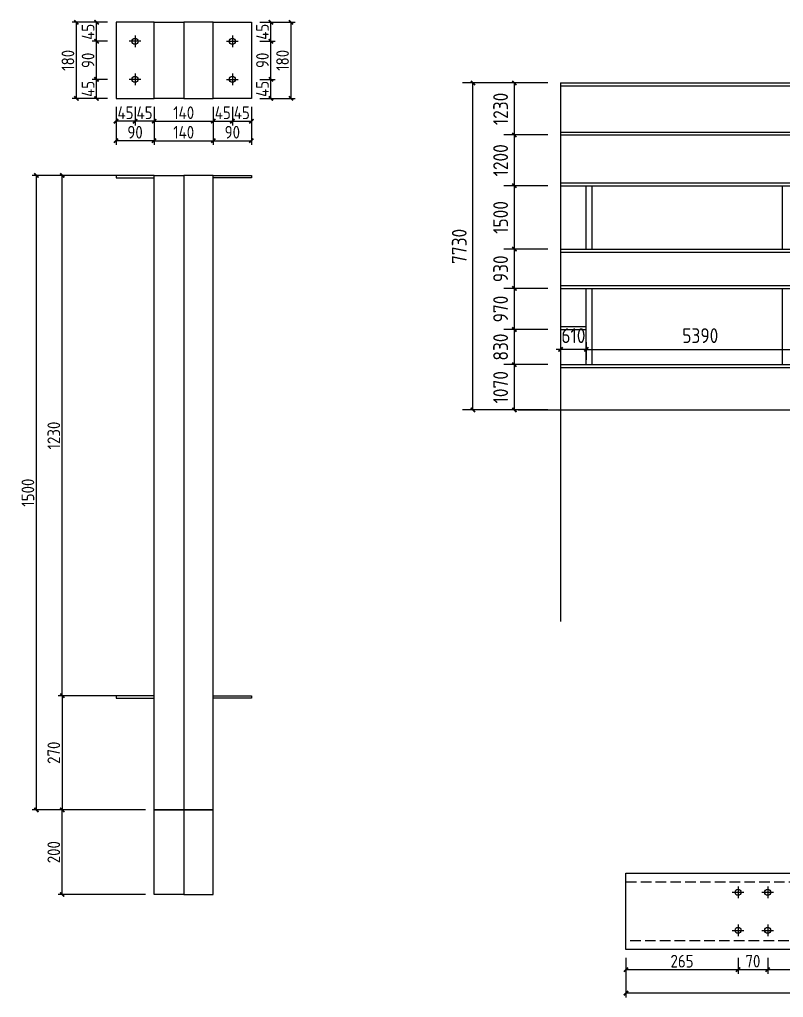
# Model space of a CAD drawing. Extents: x -196983 to 471790, y -783661 to 190401.
# Drawn here: x 199952 to 218010, y -66909 to -43790 of the extents above; entities that cross this region are included whole.
import ezdxf

# ---------------------------------------------------------------- set-up
doc = ezdxf.new("R2010")
doc.units = 0
doc.header["$LTSCALE"] = 1000
doc.header["$MEASUREMENT"] = 0
doc.linetypes.add('DASH', pattern=[0.35, 0.25, -0.1])
for name, color, linetype in [('_TCH_MASK', 7, 'Continuous'), ('AXIS', 3, 'Continuous'), ('DOTE', 1, 'Continuous')]:
    doc.layers.add(name, color=color, linetype=linetype)
doc.styles.get("Standard").update_dxf_attribs({"font": 'gbenor.shx', "bigfont": 'gbcbig.shx'})
doc.dimstyles.get("Standard").update_dxf_attribs({"dimscale": 100, "dimtxt": 3.5, "dimasz": 1, "dimexe": 2.5, "dimexo": 3, "dimgap": 1.5, "dimtad": 1, "dimdec": 0, "dimzin": 0, "dimdsep": 46, "dimtxsty": 'Standard', "dimblk": 'ARCHTICK', "dimcen": 0.09, "dimadec": 0, "dimazin": 0, "dimtfac": 1, "dimtdec": 0, "dimtix": 1, "dimtmove": 2, "dimatfit": 3, "dimfxl": 1, "dimtolj": 1, "dimtzin": 0, "dimarcsym": 0})

# ---------------------------------------------------------------- blocks, each defined once
blk = doc.blocks.new('_ArchTick')
at = {"color": 0, "linetype": 'ByBlock', "const_width": 0.4}
blk.add_lwpolyline([(-0.5, -0.5), (0.5, 0.5)], dxfattribs=at)
blk = doc.blocks.new('*D854')
at = {"layer": 'AXIS', "color": 0, "lineweight": -2}
for p, q in [((212440, -51948), (211399, -51948)), ((211649, -53018), (211649, -51948)), ((212440, -53018), (211399, -53018))]:
    blk.add_line(p, q, dxfattribs=at)
at = {"layer": 'Defpoints', "color": 0}
for p in [(211649, -51948), (212740, -51948), (212740, -53018)]:
    blk.add_point(p, dxfattribs=at)
at = {"layer": 'AXIS', "color": 0, "lineweight": -2, "xscale": 100, "yscale": 100, "zscale": 100}
for p, rotation in [((211649, -51948), 90), ((211649, -53018), 270)]:
    blk.add_blockref('_ArchTick', p, dxfattribs=dict(at, rotation=rotation))
at = {"layer": 'AXIS', "color": 0, "insert": (211324, -52483), "char_height": 350, "attachment_point": 5, "rotation": 90}
blk.add_mtext('\\A1;1070', dxfattribs=at)
blk = doc.blocks.new('*D855')
at = {"layer": 'AXIS', "color": 0, "lineweight": -2}
for p, q in [((212440, -51118), (211399, -51118)), ((211649, -51948), (211649, -51118)), ((212440, -51948), (211399, -51948))]:
    blk.add_line(p, q, dxfattribs=at)
at = {"layer": 'Defpoints', "color": 0}
for p in [(211649, -51118), (212740, -51118), (212740, -51948)]:
    blk.add_point(p, dxfattribs=at)
at = {"layer": 'AXIS', "color": 0, "lineweight": -2, "xscale": 100, "yscale": 100, "zscale": 100}
for p, rotation in [((211649, -51118), 90), ((211649, -51948), 270)]:
    blk.add_blockref('_ArchTick', p, dxfattribs=dict(at, rotation=rotation))
at = {"layer": 'AXIS', "color": 0, "insert": (211324, -51533), "char_height": 350, "attachment_point": 5, "rotation": 90}
blk.add_mtext('\\A1;830', dxfattribs=at)
blk = doc.blocks.new('*D856')
at = {"layer": 'AXIS', "color": 0, "lineweight": -2}
for p, q in [((212440, -50148), (211399, -50148)), ((211649, -51118), (211649, -50148)), ((212440, -51118), (211399, -51118))]:
    blk.add_line(p, q, dxfattribs=at)
at = {"layer": 'Defpoints', "color": 0}
for p in [(211649, -50148), (212740, -50148), (212740, -51118)]:
    blk.add_point(p, dxfattribs=at)
at = {"layer": 'AXIS', "color": 0, "lineweight": -2, "xscale": 100, "yscale": 100, "zscale": 100}
for p, rotation in [((211649, -50148), 90), ((211649, -51118), 270)]:
    blk.add_blockref('_ArchTick', p, dxfattribs=dict(at, rotation=rotation))
at = {"layer": 'AXIS', "color": 0, "insert": (211324, -50633), "char_height": 350, "attachment_point": 5, "rotation": 90}
blk.add_mtext('\\A1;970', dxfattribs=at)
blk = doc.blocks.new('*D857')
at = {"layer": 'AXIS', "color": 0, "lineweight": -2}
for p, q in [((212440, -49218), (211399, -49218)), ((211649, -50148), (211649, -49218)), ((212440, -50148), (211399, -50148))]:
    blk.add_line(p, q, dxfattribs=at)
at = {"layer": 'Defpoints', "color": 0}
for p in [(211649, -49218), (212740, -49218), (212740, -50148)]:
    blk.add_point(p, dxfattribs=at)
at = {"layer": 'AXIS', "color": 0, "lineweight": -2, "xscale": 100, "yscale": 100, "zscale": 100}
for p, rotation in [((211649, -49218), 90), ((211649, -50148), 270)]:
    blk.add_blockref('_ArchTick', p, dxfattribs=dict(at, rotation=rotation))
at = {"layer": 'AXIS', "color": 0, "insert": (211324, -49683), "char_height": 350, "attachment_point": 5, "rotation": 90}
blk.add_mtext('\\A1;930', dxfattribs=at)
blk = doc.blocks.new('*D858')
at = {"layer": 'AXIS', "color": 0, "lineweight": -2}
for p, q in [((212440, -47718), (211399, -47718)), ((211649, -49218), (211649, -47718)), ((212440, -49218), (211399, -49218))]:
    blk.add_line(p, q, dxfattribs=at)
at = {"layer": 'Defpoints', "color": 0}
for p in [(211649, -47718), (212740, -47718), (212740, -49218)]:
    blk.add_point(p, dxfattribs=at)
at = {"layer": 'AXIS', "color": 0, "lineweight": -2, "xscale": 100, "yscale": 100, "zscale": 100}
for p, rotation in [((211649, -47718), 90), ((211649, -49218), 270)]:
    blk.add_blockref('_ArchTick', p, dxfattribs=dict(at, rotation=rotation))
at = {"layer": 'AXIS', "color": 0, "insert": (211324, -48468), "char_height": 350, "attachment_point": 5, "rotation": 90}
blk.add_mtext('\\A1;1500', dxfattribs=at)
blk = doc.blocks.new('*D859')
at = {"layer": 'AXIS', "color": 0, "lineweight": -2}
for p, q in [((212440, -46518), (211399, -46518)), ((211649, -47718), (211649, -46518)), ((212440, -47718), (211399, -47718))]:
    blk.add_line(p, q, dxfattribs=at)
at = {"layer": 'Defpoints', "color": 0}
for p in [(211649, -46518), (212740, -46518), (212740, -47718)]:
    blk.add_point(p, dxfattribs=at)
at = {"layer": 'AXIS', "color": 0, "lineweight": -2, "xscale": 100, "yscale": 100, "zscale": 100}
for p, rotation in [((211649, -46518), 90), ((211649, -47718), 270)]:
    blk.add_blockref('_ArchTick', p, dxfattribs=dict(at, rotation=rotation))
at = {"layer": 'AXIS', "color": 0, "insert": (211324, -47118), "char_height": 350, "attachment_point": 5, "rotation": 90}
blk.add_mtext('\\A1;1200', dxfattribs=at)
blk = doc.blocks.new('*D860')
at = {"layer": 'AXIS', "color": 0, "lineweight": -2}
for p, q in [((212440, -45288), (211399, -45288)), ((211649, -46518), (211649, -45288)), ((212440, -46518), (211399, -46518))]:
    blk.add_line(p, q, dxfattribs=at)
at = {"layer": 'Defpoints', "color": 0}
for p in [(211649, -45288), (212740, -45288), (212740, -46518)]:
    blk.add_point(p, dxfattribs=at)
at = {"layer": 'AXIS', "color": 0, "lineweight": -2, "xscale": 100, "yscale": 100, "zscale": 100}
for p, rotation in [((211649, -45288), 90), ((211649, -46518), 270)]:
    blk.add_blockref('_ArchTick', p, dxfattribs=dict(at, rotation=rotation))
at = {"layer": 'AXIS', "color": 0, "insert": (211324, -45903), "char_height": 350, "attachment_point": 5, "rotation": 90}
blk.add_mtext('\\A1;1230', dxfattribs=at)
blk = doc.blocks.new('*D861')
at = {"layer": 'AXIS', "color": 0, "lineweight": -2}
for p, q in [((212440, -45288), (210421, -45288)), ((210671, -53018), (210671, -45288)), ((212440, -53018), (210421, -53018))]:
    blk.add_line(p, q, dxfattribs=at)
at = {"layer": 'Defpoints', "color": 0}
for p in [(210671, -45288), (212740, -45288), (212740, -53018)]:
    blk.add_point(p, dxfattribs=at)
at = {"layer": 'AXIS', "color": 0, "lineweight": -2, "xscale": 100, "yscale": 100, "zscale": 100}
for p, rotation in [((210671, -45288), 90), ((210671, -53018), 270)]:
    blk.add_blockref('_ArchTick', p, dxfattribs=dict(at, rotation=rotation))
at = {"layer": 'AXIS', "color": 0, "insert": (210346, -49153), "char_height": 350, "attachment_point": 5, "rotation": 90}
blk.add_mtext('\\A1;7730', dxfattribs=at)
blk = doc.blocks.new('*D906')
at = {"layer": '_TCH_MASK', "color": 0, "lineweight": -2}
for p, q in [((203132, -45854), (203132, -46292)), ((204532, -45854), (204532, -46292)), ((203132, -46192), (204532, -46192))]:
    blk.add_line(p, q, dxfattribs=at)
at = {"layer": 'Defpoints', "color": 0}
for p in [(203132, -45654), (204532, -45654), (204532, -46192)]:
    blk.add_point(p, dxfattribs=at)
at = {"layer": '_TCH_MASK', "color": 0, "lineweight": -2, "xscale": 100, "yscale": 100, "zscale": 100, "rotation": 180}
blk.add_blockref('_ArchTick', (203132, -46192), dxfattribs=at)
at = {"layer": '_TCH_MASK', "color": 0, "lineweight": -2, "xscale": 100, "yscale": 100, "zscale": 100}
blk.add_blockref('_ArchTick', (204532, -46192), dxfattribs=at)
at = {"layer": '_TCH_MASK', "color": 0, "lineweight": 15, "insert": (203832, -45992), "char_height": 300, "attachment_point": 5}
blk.add_mtext('\\A1;140', dxfattribs=at)
blk = doc.blocks.new('*D907')
at = {"layer": '_TCH_MASK', "color": 0, "lineweight": -2}
for p, q in [((204532, -45854), (204532, -46292)), ((204982, -45854), (204982, -46292)), ((204532, -46192), (204982, -46192))]:
    blk.add_line(p, q, dxfattribs=at)
at = {"layer": 'Defpoints', "color": 0}
for p in [(204532, -45654), (204982, -45654), (204982, -46192)]:
    blk.add_point(p, dxfattribs=at)
at = {"layer": '_TCH_MASK', "color": 0, "lineweight": -2, "xscale": 100, "yscale": 100, "zscale": 100, "rotation": 180}
blk.add_blockref('_ArchTick', (204532, -46192), dxfattribs=at)
at = {"layer": '_TCH_MASK', "color": 0, "lineweight": -2, "xscale": 100, "yscale": 100, "zscale": 100}
blk.add_blockref('_ArchTick', (204982, -46192), dxfattribs=at)
at = {"layer": '_TCH_MASK', "color": 0, "lineweight": 15, "insert": (204757, -45992), "char_height": 300, "attachment_point": 5}
blk.add_mtext('\\A1;45', dxfattribs=at)
blk = doc.blocks.new('*D908')
at = {"layer": '_TCH_MASK', "color": 0, "lineweight": -2}
for p, q in [((204982, -45854), (204982, -46292)), ((205432, -45854), (205432, -46292)), ((204982, -46192), (205432, -46192))]:
    blk.add_line(p, q, dxfattribs=at)
at = {"layer": 'Defpoints', "color": 0}
for p in [(204982, -45654), (205432, -45654), (205432, -46192)]:
    blk.add_point(p, dxfattribs=at)
at = {"layer": '_TCH_MASK', "color": 0, "lineweight": -2, "xscale": 100, "yscale": 100, "zscale": 100, "rotation": 180}
blk.add_blockref('_ArchTick', (204982, -46192), dxfattribs=at)
at = {"layer": '_TCH_MASK', "color": 0, "lineweight": -2, "xscale": 100, "yscale": 100, "zscale": 100}
blk.add_blockref('_ArchTick', (205432, -46192), dxfattribs=at)
at = {"layer": '_TCH_MASK', "color": 0, "lineweight": 15, "insert": (205207, -45992), "char_height": 300, "attachment_point": 5}
blk.add_mtext('\\A1;45', dxfattribs=at)
blk = doc.blocks.new('*D897')
at = {"layer": '_TCH_MASK', "color": 0, "lineweight": -2}
for p, q in [((203132, -45854), (203132, -46754)), ((204532, -45854), (204532, -46754)), ((203132, -46654), (204532, -46654))]:
    blk.add_line(p, q, dxfattribs=at)
at = {"layer": 'Defpoints', "color": 0}
for p in [(203132, -45654), (204532, -45654), (204532, -46654)]:
    blk.add_point(p, dxfattribs=at)
at = {"layer": '_TCH_MASK', "color": 0, "lineweight": -2, "xscale": 100, "yscale": 100, "zscale": 100, "rotation": 180}
blk.add_blockref('_ArchTick', (203132, -46654), dxfattribs=at)
at = {"layer": '_TCH_MASK', "color": 0, "lineweight": -2, "xscale": 100, "yscale": 100, "zscale": 100}
blk.add_blockref('_ArchTick', (204532, -46654), dxfattribs=at)
at = {"layer": '_TCH_MASK', "color": 0, "lineweight": 15, "insert": (203832, -46454), "char_height": 300, "attachment_point": 5}
blk.add_mtext('\\A1;140', dxfattribs=at)
blk = doc.blocks.new('*D898')
at = {"layer": '_TCH_MASK', "color": 0, "lineweight": -2}
for p, q in [((204532, -45854), (204532, -46754)), ((205432, -45854), (205432, -46754)), ((204532, -46654), (205432, -46654))]:
    blk.add_line(p, q, dxfattribs=at)
at = {"layer": 'Defpoints', "color": 0}
for p in [(204532, -45654), (205432, -45654), (205432, -46654)]:
    blk.add_point(p, dxfattribs=at)
at = {"layer": '_TCH_MASK', "color": 0, "lineweight": -2, "xscale": 100, "yscale": 100, "zscale": 100, "rotation": 180}
blk.add_blockref('_ArchTick', (204532, -46654), dxfattribs=at)
at = {"layer": '_TCH_MASK', "color": 0, "lineweight": -2, "xscale": 100, "yscale": 100, "zscale": 100}
blk.add_blockref('_ArchTick', (205432, -46654), dxfattribs=at)
at = {"layer": '_TCH_MASK', "color": 0, "lineweight": 15, "insert": (204982, -46454), "char_height": 300, "attachment_point": 5}
blk.add_mtext('\\A1;90', dxfattribs=at)
blk = doc.blocks.new('*D899')
at = {"layer": '_TCH_MASK', "color": 0, "lineweight": -2}
for p, q in [((205632, -45204), (205994, -45204)), ((205894, -45654), (205894, -45204)), ((205632, -45654), (205994, -45654))]:
    blk.add_line(p, q, dxfattribs=at)
at = {"layer": 'Defpoints', "color": 0}
for p in [(205432, -45204), (205894, -45204), (205432, -45654)]:
    blk.add_point(p, dxfattribs=at)
at = {"layer": '_TCH_MASK', "color": 0, "lineweight": -2, "xscale": 100, "yscale": 100, "zscale": 100}
for p, rotation in [((205894, -45204), 90), ((205894, -45654), 270)]:
    blk.add_blockref('_ArchTick', p, dxfattribs=dict(at, rotation=rotation))
at = {"layer": '_TCH_MASK', "color": 0, "lineweight": 15, "insert": (205694, -45429), "char_height": 300, "attachment_point": 5, "rotation": 90}
blk.add_mtext('\\A1;45', dxfattribs=at)
blk = doc.blocks.new('*D900')
at = {"layer": '_TCH_MASK', "color": 0, "lineweight": -2}
for p, q in [((205632, -44304), (205994, -44304)), ((205894, -45204), (205894, -44304)), ((205632, -45204), (205994, -45204))]:
    blk.add_line(p, q, dxfattribs=at)
at = {"layer": 'Defpoints', "color": 0}
for p in [(205432, -44304), (205894, -44304), (205432, -45204)]:
    blk.add_point(p, dxfattribs=at)
at = {"layer": '_TCH_MASK', "color": 0, "lineweight": -2, "xscale": 100, "yscale": 100, "zscale": 100}
for p, rotation in [((205894, -44304), 90), ((205894, -45204), 270)]:
    blk.add_blockref('_ArchTick', p, dxfattribs=dict(at, rotation=rotation))
at = {"layer": '_TCH_MASK', "color": 0, "lineweight": 15, "insert": (205694, -44754), "char_height": 300, "attachment_point": 5, "rotation": 90}
blk.add_mtext('\\A1;90', dxfattribs=at)
blk = doc.blocks.new('*D909')
at = {"layer": '_TCH_MASK', "color": 0, "lineweight": -2}
for p, q in [((205632, -43854), (205994, -43854)), ((205894, -44304), (205894, -43854)), ((205632, -44304), (205994, -44304))]:
    blk.add_line(p, q, dxfattribs=at)
at = {"layer": 'Defpoints', "color": 0}
for p in [(205432, -43854), (205894, -43854), (205432, -44304)]:
    blk.add_point(p, dxfattribs=at)
at = {"layer": '_TCH_MASK', "color": 0, "lineweight": -2, "xscale": 100, "yscale": 100, "zscale": 100}
for p, rotation in [((205894, -43854), 90), ((205894, -44304), 270)]:
    blk.add_blockref('_ArchTick', p, dxfattribs=dict(at, rotation=rotation))
at = {"layer": '_TCH_MASK', "color": 0, "lineweight": 15, "insert": (205694, -44079), "char_height": 300, "attachment_point": 5, "rotation": 90}
blk.add_mtext('\\A1;45', dxfattribs=at)
blk = doc.blocks.new('*D910')
at = {"layer": '_TCH_MASK', "color": 0, "lineweight": -2}
for p, q in [((205632, -43854), (206469, -43854)), ((206369, -45654), (206369, -43854)), ((205632, -45654), (206469, -45654))]:
    blk.add_line(p, q, dxfattribs=at)
at = {"layer": 'Defpoints', "color": 0}
for p in [(205432, -43854), (206369, -43854), (205432, -45654)]:
    blk.add_point(p, dxfattribs=at)
at = {"layer": '_TCH_MASK', "color": 0, "lineweight": -2, "xscale": 100, "yscale": 100, "zscale": 100}
for p, rotation in [((206369, -43854), 90), ((206369, -45654), 270)]:
    blk.add_blockref('_ArchTick', p, dxfattribs=dict(at, rotation=rotation))
at = {"layer": '_TCH_MASK', "color": 0, "lineweight": 15, "insert": (206169, -44754), "char_height": 300, "attachment_point": 5, "rotation": 90}
blk.add_mtext('\\A1;180', dxfattribs=at)
blk = doc.blocks.new('*D911')
at = {"layer": '_TCH_MASK', "color": 0, "lineweight": -2}
for p, q in [((202682, -45854), (202682, -46292)), ((203132, -45854), (203132, -46292)), ((203132, -46192), (202682, -46192))]:
    blk.add_line(p, q, dxfattribs=at)
at = {"layer": 'Defpoints', "color": 0}
for p in [(202682, -45654), (203132, -45654), (202682, -46192)]:
    blk.add_point(p, dxfattribs=at)
at = {"layer": '_TCH_MASK', "color": 0, "lineweight": -2, "xscale": 100, "yscale": 100, "zscale": 100, "rotation": 180}
blk.add_blockref('_ArchTick', (202682, -46192), dxfattribs=at)
at = {"layer": '_TCH_MASK', "color": 0, "lineweight": -2, "xscale": 100, "yscale": 100, "zscale": 100}
blk.add_blockref('_ArchTick', (203132, -46192), dxfattribs=at)
at = {"layer": '_TCH_MASK', "color": 0, "lineweight": 15, "insert": (202907, -45992), "char_height": 300, "attachment_point": 5}
blk.add_mtext('\\A1;45', dxfattribs=at)
blk = doc.blocks.new('*D912')
at = {"layer": '_TCH_MASK', "color": 0, "lineweight": -2}
for p, q in [((202232, -45854), (202232, -46292)), ((202682, -45854), (202682, -46292)), ((202682, -46192), (202232, -46192))]:
    blk.add_line(p, q, dxfattribs=at)
at = {"layer": 'Defpoints', "color": 0}
for p in [(202232, -45654), (202682, -45654), (202232, -46192)]:
    blk.add_point(p, dxfattribs=at)
at = {"layer": '_TCH_MASK', "color": 0, "lineweight": -2, "xscale": 100, "yscale": 100, "zscale": 100, "rotation": 180}
blk.add_blockref('_ArchTick', (202232, -46192), dxfattribs=at)
at = {"layer": '_TCH_MASK', "color": 0, "lineweight": -2, "xscale": 100, "yscale": 100, "zscale": 100}
blk.add_blockref('_ArchTick', (202682, -46192), dxfattribs=at)
at = {"layer": '_TCH_MASK', "color": 0, "lineweight": 15, "insert": (202457, -45992), "char_height": 300, "attachment_point": 5}
blk.add_mtext('\\A1;45', dxfattribs=at)
blk = doc.blocks.new('*D901')
at = {"layer": '_TCH_MASK', "color": 0, "lineweight": -2}
for p, q in [((202232, -45854), (202232, -46754)), ((203132, -45854), (203132, -46754)), ((203132, -46654), (202232, -46654))]:
    blk.add_line(p, q, dxfattribs=at)
at = {"layer": 'Defpoints', "color": 0}
for p in [(202232, -45654), (203132, -45654), (202232, -46654)]:
    blk.add_point(p, dxfattribs=at)
at = {"layer": '_TCH_MASK', "color": 0, "lineweight": -2, "xscale": 100, "yscale": 100, "zscale": 100, "rotation": 180}
blk.add_blockref('_ArchTick', (202232, -46654), dxfattribs=at)
at = {"layer": '_TCH_MASK', "color": 0, "lineweight": -2, "xscale": 100, "yscale": 100, "zscale": 100}
blk.add_blockref('_ArchTick', (203132, -46654), dxfattribs=at)
at = {"layer": '_TCH_MASK', "color": 0, "lineweight": 15, "insert": (202682, -46454), "char_height": 300, "attachment_point": 5}
blk.add_mtext('\\A1;90', dxfattribs=at)
blk = doc.blocks.new('*D902')
at = {"layer": '_TCH_MASK', "color": 0, "lineweight": -2}
for p, q in [((202032, -45204), (201671, -45204)), ((201771, -45654), (201771, -45204)), ((202032, -45654), (201671, -45654))]:
    blk.add_line(p, q, dxfattribs=at)
at = {"layer": 'Defpoints', "color": 0}
for p in [(201771, -45204), (202232, -45204), (202232, -45654)]:
    blk.add_point(p, dxfattribs=at)
at = {"layer": '_TCH_MASK', "color": 0, "lineweight": -2, "xscale": 100, "yscale": 100, "zscale": 100}
for p, rotation in [((201771, -45204), 90), ((201771, -45654), 270)]:
    blk.add_blockref('_ArchTick', p, dxfattribs=dict(at, rotation=rotation))
at = {"layer": '_TCH_MASK', "color": 0, "lineweight": 15, "insert": (201571, -45429), "char_height": 300, "attachment_point": 5, "rotation": 90}
blk.add_mtext('\\A1;45', dxfattribs=at)
blk = doc.blocks.new('*D903')
at = {"layer": '_TCH_MASK', "color": 0, "lineweight": -2}
for p, q in [((202032, -44304), (201671, -44304)), ((201771, -45204), (201771, -44304)), ((202032, -45204), (201671, -45204))]:
    blk.add_line(p, q, dxfattribs=at)
at = {"layer": 'Defpoints', "color": 0}
for p in [(201771, -44304), (202232, -44304), (202232, -45204)]:
    blk.add_point(p, dxfattribs=at)
at = {"layer": '_TCH_MASK', "color": 0, "lineweight": -2, "xscale": 100, "yscale": 100, "zscale": 100}
for p, rotation in [((201771, -44304), 90), ((201771, -45204), 270)]:
    blk.add_blockref('_ArchTick', p, dxfattribs=dict(at, rotation=rotation))
at = {"layer": '_TCH_MASK', "color": 0, "lineweight": 15, "insert": (201571, -44754), "char_height": 300, "attachment_point": 5, "rotation": 90}
blk.add_mtext('\\A1;90', dxfattribs=at)
blk = doc.blocks.new('*D913')
at = {"layer": '_TCH_MASK', "color": 0, "lineweight": -2}
for p, q in [((202032, -43854), (201671, -43854)), ((201771, -44304), (201771, -43854)), ((202032, -44304), (201671, -44304))]:
    blk.add_line(p, q, dxfattribs=at)
at = {"layer": 'Defpoints', "color": 0}
for p in [(201771, -43854), (202232, -43854), (202232, -44304)]:
    blk.add_point(p, dxfattribs=at)
at = {"layer": '_TCH_MASK', "color": 0, "lineweight": -2, "xscale": 100, "yscale": 100, "zscale": 100}
for p, rotation in [((201771, -43854), 90), ((201771, -44304), 270)]:
    blk.add_blockref('_ArchTick', p, dxfattribs=dict(at, rotation=rotation))
at = {"layer": '_TCH_MASK', "color": 0, "lineweight": 15, "insert": (201571, -44079), "char_height": 300, "attachment_point": 5, "rotation": 90}
blk.add_mtext('\\A1;45', dxfattribs=at)
blk = doc.blocks.new('*D914')
at = {"layer": '_TCH_MASK', "color": 0, "lineweight": -2}
for p, q in [((202032, -43854), (201195, -43854)), ((201295, -45654), (201295, -43854)), ((202032, -45654), (201195, -45654))]:
    blk.add_line(p, q, dxfattribs=at)
at = {"layer": 'Defpoints', "color": 0}
for p in [(201295, -43854), (202232, -43854), (202232, -45654)]:
    blk.add_point(p, dxfattribs=at)
at = {"layer": '_TCH_MASK', "color": 0, "lineweight": -2, "xscale": 100, "yscale": 100, "zscale": 100}
for p, rotation in [((201295, -43854), 90), ((201295, -45654), 270)]:
    blk.add_blockref('_ArchTick', p, dxfattribs=dict(at, rotation=rotation))
at = {"layer": '_TCH_MASK', "color": 0, "lineweight": 15, "insert": (201095, -44754), "char_height": 300, "attachment_point": 5, "rotation": 90}
blk.add_mtext('\\A1;180', dxfattribs=at)
blk = doc.blocks.new('*D904')
at = {"layer": '_TCH_MASK', "color": 0, "lineweight": -2}
for p, q in [((202932, -47475), (200861, -47475)), ((200961, -59775), (200961, -47475)), ((202932, -59775), (200861, -59775))]:
    blk.add_line(p, q, dxfattribs=at)
at = {"layer": 'Defpoints', "color": 0}
for p in [(200961, -47475), (203132, -47475), (203132, -59775)]:
    blk.add_point(p, dxfattribs=at)
at = {"layer": '_TCH_MASK', "color": 0, "lineweight": -2, "xscale": 100, "yscale": 100, "zscale": 100}
for p, rotation in [((200961, -47475), 90), ((200961, -59775), 270)]:
    blk.add_blockref('_ArchTick', p, dxfattribs=dict(at, rotation=rotation))
at = {"layer": '_TCH_MASK', "color": 0, "lineweight": 15, "insert": (200761, -53625), "char_height": 300, "attachment_point": 5, "rotation": 90}
blk.add_mtext('\\A1;1230', dxfattribs=at)
blk = doc.blocks.new('*D905')
at = {"layer": '_TCH_MASK', "color": 0, "lineweight": -2}
for p, q in [((202932, -62475), (200861, -62475)), ((200961, -64475), (200961, -62475)), ((202932, -64475), (200861, -64475))]:
    blk.add_line(p, q, dxfattribs=at)
at = {"layer": 'Defpoints', "color": 0}
for p in [(200961, -62475), (203132, -62475), (203132, -64475)]:
    blk.add_point(p, dxfattribs=at)
at = {"layer": '_TCH_MASK', "color": 0, "lineweight": -2, "xscale": 100, "yscale": 100, "zscale": 100}
for p, rotation in [((200961, -62475), 90), ((200961, -64475), 270)]:
    blk.add_blockref('_ArchTick', p, dxfattribs=dict(at, rotation=rotation))
at = {"layer": '_TCH_MASK', "color": 0, "lineweight": 15, "insert": (200761, -63475), "char_height": 300, "attachment_point": 5, "rotation": 90}
blk.add_mtext('\\A1;200', dxfattribs=at)
blk = doc.blocks.new('*D915')
at = {"layer": '_TCH_MASK', "color": 0, "lineweight": -2}
for p, q in [((214288, -65973), (214288, -66352)), ((216938, -65973), (216938, -66352)), ((214288, -66252), (216938, -66252))]:
    blk.add_line(p, q, dxfattribs=at)
at = {"layer": 'Defpoints', "color": 0}
for p in [(214288, -65773), (216938, -65773), (216938, -66252)]:
    blk.add_point(p, dxfattribs=at)
at = {"layer": '_TCH_MASK', "color": 0, "lineweight": -2, "xscale": 100, "yscale": 100, "zscale": 100, "rotation": 180}
blk.add_blockref('_ArchTick', (214288, -66252), dxfattribs=at)
at = {"layer": '_TCH_MASK', "color": 0, "lineweight": -2, "xscale": 100, "yscale": 100, "zscale": 100}
blk.add_blockref('_ArchTick', (216938, -66252), dxfattribs=at)
at = {"layer": '_TCH_MASK', "color": 0, "lineweight": 15, "insert": (215613, -66052), "char_height": 300, "attachment_point": 5}
blk.add_mtext('\\A1;265', dxfattribs=at)
blk = doc.blocks.new('*D916')
at = {"layer": '_TCH_MASK', "color": 0, "lineweight": -2}
for p, q in [((216938, -65973), (216938, -66352)), ((217638, -65973), (217638, -66352)), ((216938, -66252), (217638, -66252))]:
    blk.add_line(p, q, dxfattribs=at)
at = {"layer": 'Defpoints', "color": 0}
for p in [(216938, -65773), (217638, -65773), (217638, -66252)]:
    blk.add_point(p, dxfattribs=at)
at = {"layer": '_TCH_MASK', "color": 0, "lineweight": -2, "xscale": 100, "yscale": 100, "zscale": 100, "rotation": 180}
blk.add_blockref('_ArchTick', (216938, -66252), dxfattribs=at)
at = {"layer": '_TCH_MASK', "color": 0, "lineweight": -2, "xscale": 100, "yscale": 100, "zscale": 100}
blk.add_blockref('_ArchTick', (217638, -66252), dxfattribs=at)
at = {"layer": '_TCH_MASK', "color": 0, "lineweight": 15, "insert": (217288, -66052), "char_height": 300, "attachment_point": 5}
blk.add_mtext('\\A1;70', dxfattribs=at)
blk = doc.blocks.new('*D917')
at = {"layer": '_TCH_MASK', "color": 0, "lineweight": -2}
for p, q in [((217638, -65973), (217638, -66352)), ((240288, -65973), (240288, -66352)), ((217638, -66252), (240288, -66252))]:
    blk.add_line(p, q, dxfattribs=at)
at = {"layer": 'Defpoints', "color": 0}
for p in [(217638, -65773), (240288, -65773), (240288, -66252)]:
    blk.add_point(p, dxfattribs=at)
at = {"layer": '_TCH_MASK', "color": 0, "lineweight": -2, "xscale": 100, "yscale": 100, "zscale": 100, "rotation": 180}
blk.add_blockref('_ArchTick', (217638, -66252), dxfattribs=at)
at = {"layer": '_TCH_MASK', "color": 0, "lineweight": -2, "xscale": 100, "yscale": 100, "zscale": 100}
blk.add_blockref('_ArchTick', (240288, -66252), dxfattribs=at)
at = {"layer": '_TCH_MASK', "color": 0, "lineweight": 15, "insert": (228963, -66052), "char_height": 300, "attachment_point": 5}
blk.add_mtext('\\A1;2265', dxfattribs=at)
blk = doc.blocks.new('*D921')
at = {"layer": '_TCH_MASK', "color": 0, "lineweight": -2}
for p, q in [((214288, -65973), (214288, -66909)), ((286038, -65973), (286038, -66909)), ((286038, -66809), (214288, -66809))]:
    blk.add_line(p, q, dxfattribs=at)
at = {"layer": 'Defpoints', "color": 0}
for p in [(214288, -65773), (286038, -65773), (214288, -66809)]:
    blk.add_point(p, dxfattribs=at)
at = {"layer": '_TCH_MASK', "color": 0, "lineweight": -2, "xscale": 100, "yscale": 100, "zscale": 100, "rotation": 180}
blk.add_blockref('_ArchTick', (214288, -66809), dxfattribs=at)
at = {"layer": '_TCH_MASK', "color": 0, "lineweight": -2, "xscale": 100, "yscale": 100, "zscale": 100}
blk.add_blockref('_ArchTick', (286038, -66809), dxfattribs=at)
at = {"layer": '_TCH_MASK', "color": 0, "lineweight": 15, "insert": (250163, -66609), "char_height": 300, "attachment_point": 5}
blk.add_mtext('\\A1;7175', dxfattribs=at)
blk = doc.blocks.new('*D1177')
at = {"layer": 'AXIS', "color": 0, "lineweight": -2}
for p, q in [((218740, -51288), (218740, -51338)), ((213350, -51588), (218740, -51588)), ((213350, -51888), (213350, -51838))]:
    blk.add_line(p, q, dxfattribs=at)
at = {"layer": 'Defpoints', "color": 0}
for p in [(213350, -51588), (218740, -51588), (218740, -51588)]:
    blk.add_point(p, dxfattribs=at)
at = {"layer": 'AXIS', "color": 0, "lineweight": -2, "xscale": 100, "yscale": 100, "zscale": 100, "rotation": 180}
blk.add_blockref('_ArchTick', (213350, -51588), dxfattribs=at)
at = {"layer": 'AXIS', "color": 0, "lineweight": -2, "xscale": 100, "yscale": 100, "zscale": 100}
blk.add_blockref('_ArchTick', (218740, -51588), dxfattribs=at)
at = {"layer": 'AXIS', "color": 0, "insert": (216045, -51263), "char_height": 350, "attachment_point": 5}
blk.add_mtext('\\A1;5390', dxfattribs=at)
blk = doc.blocks.new('*D1179')
at = {"layer": 'AXIS', "color": 0, "lineweight": -2}
for p, q in [((212740, -51418), (212740, -51838)), ((213350, -51418), (213350, -51838)), ((212740, -51588), (212640, -51588)), ((213350, -51588), (212740, -51588)), ((213350, -51588), (213450, -51588))]:
    blk.add_line(p, q, dxfattribs=at)
at = {"layer": 'Defpoints', "color": 0}
for p in [(212740, -51118), (213350, -51118), (212740, -51588)]:
    blk.add_point(p, dxfattribs=at)
at = {"layer": 'AXIS', "color": 0, "lineweight": -2, "xscale": 100, "yscale": 100, "zscale": 100}
blk.add_blockref('_ArchTick', (212740, -51588), dxfattribs=at)
at = {"layer": 'AXIS', "color": 0, "lineweight": -2, "xscale": 100, "yscale": 100, "zscale": 100, "rotation": 180}
blk.add_blockref('_ArchTick', (213350, -51588), dxfattribs=at)
at = {"layer": 'AXIS', "color": 0, "insert": (213045, -51263), "char_height": 350, "attachment_point": 5}
blk.add_mtext('\\A1;610', dxfattribs=at)
blk = doc.blocks.new('*D1698')
at = {"layer": '_TCH_MASK', "color": 0, "lineweight": -2}
for p, q in [((202932, -59775), (200861, -59775)), ((200961, -59775), (200961, -62475)), ((202932, -62475), (200861, -62475))]:
    blk.add_line(p, q, dxfattribs=at)
at = {"layer": 'Defpoints', "color": 0}
for p in [(203132, -59775), (200961, -62475), (203132, -62475)]:
    blk.add_point(p, dxfattribs=at)
at = {"layer": '_TCH_MASK', "color": 0, "lineweight": -2, "xscale": 100, "yscale": 100, "zscale": 100}
for p, rotation in [((200961, -59775), 90), ((200961, -62475), 270)]:
    blk.add_blockref('_ArchTick', p, dxfattribs=dict(at, rotation=rotation))
at = {"layer": '_TCH_MASK', "color": 0, "lineweight": 15, "insert": (200761, -61125), "char_height": 300, "attachment_point": 5, "rotation": 90}
blk.add_mtext('\\A1;270', dxfattribs=at)
blk = doc.blocks.new('*D1699')
at = {"layer": '_TCH_MASK', "color": 0, "lineweight": -2}
for p, q in [((202932, -47475), (200249, -47475)), ((200349, -62475), (200349, -47475)), ((202932, -62475), (200249, -62475))]:
    blk.add_line(p, q, dxfattribs=at)
at = {"layer": 'Defpoints', "color": 0}
for p in [(200349, -47475), (203132, -47475), (203132, -62475)]:
    blk.add_point(p, dxfattribs=at)
at = {"layer": '_TCH_MASK', "color": 0, "lineweight": -2, "xscale": 100, "yscale": 100, "zscale": 100}
for p, rotation in [((200349, -47475), 90), ((200349, -62475), 270)]:
    blk.add_blockref('_ArchTick', p, dxfattribs=dict(at, rotation=rotation))
at = {"layer": '_TCH_MASK', "color": 0, "lineweight": 15, "insert": (200149, -54975), "char_height": 300, "attachment_point": 5, "rotation": 90}
blk.add_mtext('\\A1;1500', dxfattribs=at)

msp = doc.modelspace()

# ---------------------------------------------------------------- linework, layer by layer
at = {"color": 2}
for p, q in [((202822.2, -44304), (202542.2, -44304)), ((202682.2, -44164), (202682.2, -44444)), ((204842.2, -44304), (205122.2, -44304)), ((204982.2, -44164), (204982.2, -44444)), ((202682.2, -45064), (202682.2, -45344)), ((204982.2, -45064), (204982.2, -45344)), ((202822.2, -45204), (202542.2, -45204)), ((204842.2, -45204), (205122.2, -45204))]:
    msp.add_line(p, q, dxfattribs=at)
at = {"color": 3}
for p, q in [((214287.8, -63973.2), (286037.8, -63973.2)), ((214287.8, -65773.2), (214287.8, -63973.2)), ((286037.8, -65773.2), (214287.8, -65773.2))]:
    msp.add_line(p, q, dxfattribs=at)
at = {"color": 3, "linetype": 'DASH'}
for p, q in [((214287.8, -64173.2), (286037.8, -64173.2)), ((286037.8, -65573.2), (214287.8, -65573.2))]:
    msp.add_line(p, q, dxfattribs=at)
at = {"color": 1}
for p, q in [((216797.8, -64423.2), (217077.8, -64423.2)), ((216937.8, -64283.2), (216937.8, -64563.2)), ((217497.8, -64423.2), (217777.8, -64423.2)), ((217637.8, -64283.2), (217637.8, -64563.2)), ((216937.8, -65183.2), (216937.8, -65463.2)), ((217637.8, -65183.2), (217637.8, -65463.2)), ((216797.8, -65323.2), (217077.8, -65323.2)), ((217497.8, -65323.2), (217777.8, -65323.2))]:
    msp.add_line(p, q, dxfattribs=at)
for points in [[(203132.2, -43854), (202232.2, -43854), (202232.2, -45654), (203132.2, -45654)], [(204532.2, -43854), (205432.2, -43854), (205432.2, -45654), (204532.2, -45654)]]:
    msp.add_lwpolyline(points, close=True, dxfattribs=at)
at = {"color": 0}
for points in [[(203132.2, -43854), (203832.2, -43854), (203832.2, -45654), (203132.2, -45654)], [(204532.2, -43854), (203832.2, -43854), (203832.2, -45654), (204532.2, -45654)], [(203132.2, -47475.3), (202232.2, -47475.3), (202232.2, -47535.3), (203132.2, -47535.3)], [(203132.2, -47475.3), (203832.2, -47475.3), (203832.2, -62475.3), (203132.2, -62475.3)], [(204532.2, -47475.3), (203832.2, -47475.3), (203832.2, -62475.3), (204532.2, -62475.3)], [(204532.2, -47475.3), (205432.2, -47475.3), (205432.2, -47535.3), (204532.2, -47535.3)], [(203132.2, -59775.3), (202232.2, -59775.3), (202232.2, -59835.3), (203132.2, -59835.3)], [(204532.2, -59775.3), (205432.2, -59775.3), (205432.2, -59835.3), (204532.2, -59835.3)]]:
    msp.add_lwpolyline(points, close=True, dxfattribs=at)
at = {"color": 3}
for points in [[(203132.2, -62475.3), (203832.2, -62475.3), (203832.2, -64475.3), (203132.2, -64475.3)], [(204532.2, -62475.3), (203832.2, -62475.3), (203832.2, -64475.3), (204532.2, -64475.3)]]:
    msp.add_lwpolyline(points, close=True, dxfattribs=at)
at = {"color": 2}
for centre in [(202682.2, -44304), (204982.2, -44304), (202682.2, -45204), (204982.2, -45204)]:
    msp.add_circle(centre, 70, dxfattribs=at)
at = {"color": 1}
for centre in [(216937.8, -64423.2), (217637.8, -64423.2), (216937.8, -65323.2), (217637.8, -65323.2)]:
    msp.add_circle(centre, 70, dxfattribs=at)
at = {"layer": 'AXIS', "color": 0}
for p, q in [((212740.4, -45288.4), (248740.4, -45288.4)), ((212740.4, -45358.4), (248740.4, -45358.4)), ((212740.4, -46448.4), (248740.4, -46448.4)), ((212740.4, -46518.4), (248740.4, -46518.4)), ((212740.4, -47648.4), (248740.4, -47648.4)), ((212740.4, -47718.4), (248740.4, -47718.4)), ((213350.4, -49218.4), (213350.4, -47718.4)), ((213490.4, -49218.4), (213490.4, -47718.4)), ((217990.4, -49218.4), (217990.4, -47718.4)), ((212740.4, -49218.4), (231600.4, -49218.4)), ((212740.4, -49288.4), (231600.4, -49288.4)), ((212740.4, -50078.4), (231600.4, -50078.4)), ((212740.4, -50148.4), (231600.4, -50148.4)), ((213350.4, -51948.4), (213350.4, -50148.4)), ((213490.4, -51948.4), (213490.4, -50148.4)), ((217990.4, -51948.4), (217990.4, -50148.4)), ((212740.4, -51048.4), (213350.4, -51048.4)), ((212740.4, -51118.4), (213350.4, -51118.4)), ((212740.4, -51948.4), (231600.4, -51948.4)), ((212740.4, -52018.4), (231600.4, -52018.4)), ((211740.4, -53018.4), (249740.4, -53018.4))]:
    msp.add_line(p, q, dxfattribs=at)
at = {"layer": 'AXIS', "color": 3}
msp.add_line((212740.4, -54018.4), (212740.4, -58018.4), dxfattribs=at)
at = {"layer": 'DOTE', "color": 3}
msp.add_line((212740.4, -45288.4), (212740.4, -54018.4), dxfattribs=at)

# ---------------------------------------------------------------- dimensions: what is measured, and where the dimension line sits
at = {"layer": '_TCH_MASK', "color": 4, "lineweight": 15}
for base, p1, p2, angle, picture, middle in [((201295.1, -43854), (202232.2, -45654), (202232.2, -43854), 90, '*D914', (201095.1, -44754)), ((201770.8, -43854), (202232.2, -44304), (202232.2, -43854), 90, '*D913', (201570.8, -44079)), ((205893.7, -43854), (205432.2, -44304), (205432.2, -43854), 90, '*D909', (205693.7, -44079)), ((206369.4, -43854), (205432.2, -45654), (205432.2, -43854), 90, '*D910', (206169.4, -44754)), ((201770.8, -44304), (202232.2, -45204), (202232.2, -44304), 90, '*D903', (201570.8, -44754)), ((205893.7, -44304), (205432.2, -45204), (205432.2, -44304), 90, '*D900', (205693.7, -44754)), ((201770.8, -45204), (202232.2, -45654), (202232.2, -45204), 90, '*D902', (201570.8, -45429)), ((205893.7, -45204), (205432.2, -45654), (205432.2, -45204), 90, '*D899', (205693.7, -45429)), ((202232.2, -46191.9), (202682.2, -45654), (202232.2, -45654), 180, '*D912', (202457.2, -45991.9)), ((202232.2, -46653.5), (203132.2, -45654), (202232.2, -45654), 180, '*D901', (202682.2, -46453.5)), ((202682.2, -46191.9), (203132.2, -45654), (202682.2, -45654), 180, '*D911', (202907.2, -45991.9)), ((200348.5, -47475.3), (203132.2, -62475.3), (203132.2, -47475.3), 90, '*D1699', (200148.5, -54975.3)), ((200960.9, -47475.3), (203132.2, -59775.3), (203132.2, -47475.3), 90, '*D904', (200760.9, -53625.3)), ((200960.9, -62475.3), (203132.2, -59775.3), (203132.2, -62475.3), 90, '*D1698', (200760.9, -61125.3)), ((200960.9, -62475.3), (203132.2, -64475.3), (203132.2, -62475.3), 90, '*D905', (200760.9, -63475.3))]:
    dim = msp.add_linear_dim(base=base, p1=p1, p2=p2, angle=angle, dimstyle='Standard', override={"dimtxt": 3, "dimexe": 1, "dimexo": 2, "dimgap": 0.5, "dimlfac": 0.1}, dxfattribs=at)
    dim.commit()
    dim.dimension.update_dxf_attribs({"geometry": picture, "text_midpoint": middle})
at = {"layer": '_TCH_MASK', "color": 3, "lineweight": 15}
for base, picture, middle in [((204532.2, -46191.9), '*D906', (203832.2, -45991.9)), ((204532.2, -46653.5), '*D897', (203832.2, -46453.5))]:
    dim = msp.add_linear_dim(base=base, p1=(203132.2, -45654), p2=(204532.2, -45654), dimstyle='Standard', override={"dimtxt": 3, "dimexe": 1, "dimexo": 2, "dimgap": 0.5, "dimlfac": 0.1}, dxfattribs=at)
    dim.commit()
    dim.dimension.update_dxf_attribs({"geometry": picture, "text_midpoint": middle})
at = {"layer": '_TCH_MASK', "color": 4, "lineweight": 15}
for base, p1, p2, picture, middle in [((204982.2, -46191.9), (204532.2, -45654), (204982.2, -45654), '*D907', (204757.2, -45991.9)), ((205432.2, -46653.5), (204532.2, -45654), (205432.2, -45654), '*D898', (204982.2, -46453.5)), ((205432.2, -46191.9), (204982.2, -45654), (205432.2, -45654), '*D908', (205207.2, -45991.9))]:
    dim = msp.add_linear_dim(base=base, p1=p1, p2=p2, dimstyle='Standard', override={"dimtxt": 3, "dimexe": 1, "dimexo": 2, "dimgap": 0.5, "dimlfac": 0.1}, dxfattribs=at)
    dim.commit()
    dim.dimension.update_dxf_attribs({"geometry": picture, "text_midpoint": middle})
at = {"layer": '_TCH_MASK', "lineweight": 15}
for base, p1, p2, picture, middle in [((216937.8, -66252.1), (214287.8, -65773.2), (216937.8, -65773.2), '*D915', (215612.8, -66052.1)), ((214287.8, -66809.2), (286037.8, -65773.2), (214287.8, -65773.2), '*D921', (250162.8, -66609.2)), ((217637.8, -66252.1), (216937.8, -65773.2), (217637.8, -65773.2), '*D916', (217287.8, -66052.1)), ((240287.8, -66252.1), (217637.8, -65773.2), (240287.8, -65773.2), '*D917', (228962.8, -66052.1))]:
    dim = msp.add_linear_dim(base=base, p1=p1, p2=p2, dimstyle='Standard', override={"dimtxt": 3, "dimexe": 1, "dimexo": 2, "dimgap": 0.5, "dimlfac": 0.1}, dxfattribs=at)
    dim.commit()
    dim.dimension.update_dxf_attribs({"geometry": picture, "text_midpoint": middle})
at = {"layer": 'AXIS', "color": 0}
for base, p1, p2, picture, middle in [((210671.1, -45288.4), (212740.4, -53018.4), (212740.4, -45288.4), '*D861', (210346.1, -49153.4)), ((211648.8, -45288.4), (212740.4, -46518.4), (212740.4, -45288.4), '*D860', (211323.8, -45903.4)), ((211648.8, -46518.4), (212740.4, -47718.4), (212740.4, -46518.4), '*D859', (211323.8, -47118.4)), ((211648.8, -47718.4), (212740.4, -49218.4), (212740.4, -47718.4), '*D858', (211323.8, -48468.4)), ((211648.8, -49218.4), (212740.4, -50148.4), (212740.4, -49218.4), '*D857', (211323.8, -49683.4)), ((211648.8, -50148.4), (212740.4, -51118.4), (212740.4, -50148.4), '*D856', (211323.8, -50633.4)), ((211648.8, -51118.4), (212740.4, -51948.4), (212740.4, -51118.4), '*D855', (211323.8, -51533.4)), ((211648.8, -51948.4), (212740.4, -53018.4), (212740.4, -51948.4), '*D854', (211323.8, -52483.4))]:
    dim = msp.add_linear_dim(base=base, p1=p1, p2=p2, angle=90, dimstyle='Standard', dxfattribs=at)
    dim.commit()
    dim.dimension.update_dxf_attribs({"geometry": picture, "text_midpoint": middle})
for base, p1, p2, picture, middle in [((212740.4, -51588.2), (213350.4, -51118.4), (212740.4, -51118.4), '*D1179', (213045.4, -51263.2)), ((218740.4, -51588.2), (213350.4, -51588.2), (218740.4, -51588.2), '*D1177', (216045.4, -51263.2))]:
    dim = msp.add_linear_dim(base=base, p1=p1, p2=p2, dimstyle='Standard', dxfattribs=at)
    dim.commit()
    dim.dimension.update_dxf_attribs({"geometry": picture, "text_midpoint": middle})

doc.saveas('drawing.dxf')
